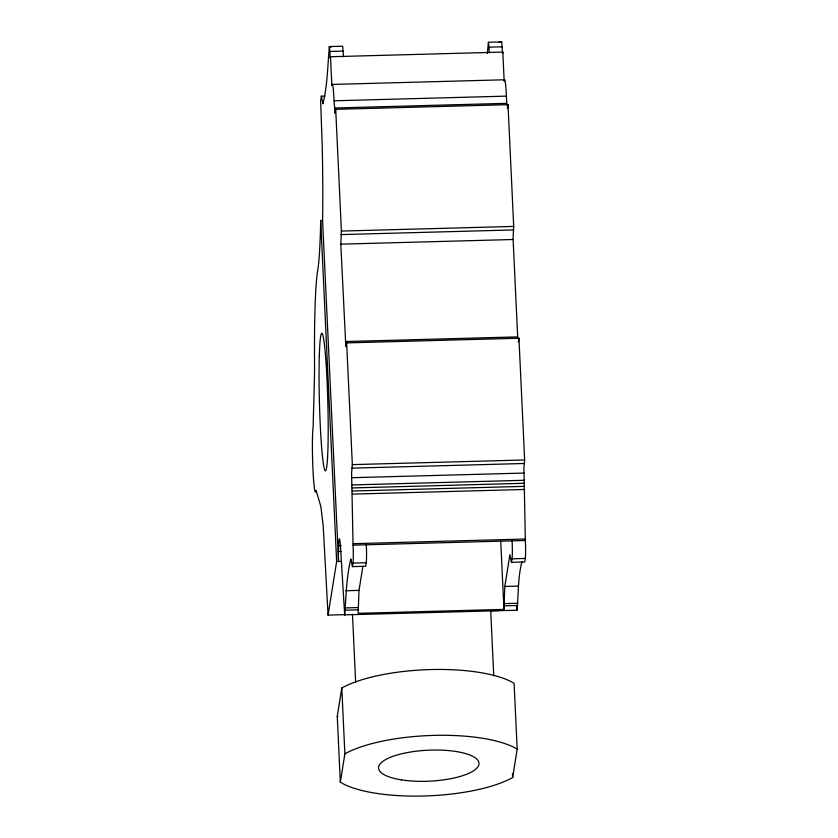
<?xml version="1.0" encoding="UTF-8"?>
<svg xmlns="http://www.w3.org/2000/svg" width="838" height="838" viewBox="0 0 838 838"><rect width="100%" height="100%" fill="white"/><g stroke="black" fill="none" stroke-linecap="round" stroke-linejoin="round"><path stroke-width="1.26" d="M324.997 96.077L321.383 96.171L320.629 100.874L322.159 143.916A137.589 8.39 88.5 0 1 322.724 210.055L322.578 220.457L320.682 220.499L320.661 221.661A137.589 8.39 88.5 0 1 317.853 269.564L317.529 271.596A137.589 8.39 88.5 0 0 314.522 360.005L314.522 360.026A52.186 3.184 88.5 0 1 314.397 379.258L313.129 427.265A33.206 2.022 88.5 0 0 312.951 469.123A33.206 2.022 88.5 0 0 316.083 490.387L320.326 504.665A47.441 2.891 88.5 0 1 321.656 513.076L321.719 513.704A137.589 8.39 88.5 0 0 323.154 524.965L328.067 615.102L345.026 614.642M487.328 53.506L488.428 42.256L501.742 41.91L502.57 53.559L502.81 52.092L330.497 56.743L330.266 58.21L329.439 46.561L342.69 46.205L343.465 56.733M521.927 561.952C517.675 577.801 518.649 594.152 517.004 610.211L344.69 614.872C346.115 596.206 346.324 577.382 350.839 558.977L352.421 566.624L365.672 566.258L366.237 562.727A14.236 0.869 88.5 0 0 366.311 544.794M517.758 338.688L513.066 238.547L513.704 226.417L508.006 104.677L335.703 109.328L341.401 231.068L340.794 244.162L345.832 346.618L346.639 342.878L518.942 338.227L524.64 459.968L523.907 468.18L525.363 540.5A14.236 0.869 88.5 0 1 525.29 558.433L524.724 561.963L511.473 562.329L509.892 554.683L504.811 586.453L503.931 609.394L358.13 613.332L359.01 590.392L362.875 566.247M322.578 220.457L338.542 561.512A9.49 0.576 88.5 0 1 338.437 551.519L338.636 545.789L341.255 545.716M346.639 342.878L352.337 464.619L351.604 472.831L353.06 545.15A14.236 0.869 88.5 0 1 352.987 563.094L352.421 566.624M329.376 46.551C327.606 65.647 327.574 84.952 322.955 103.807L321.383 96.171M335.703 109.328L335.022 113.224L334.079 100.79A23.726 1.446 88.5 0 0 331.869 85.486L330.497 56.743M328.067 615.102L336.646 561.565L320.682 220.499M337.253 716.364L341.789 688.019L342.564 687.579A97.732 30.105 -2.7 0 1 430.533 669.562A97.732 30.105 -2.7 0 1 513.464 682.96L514.103 683.368L517.182 749.193L512.647 777.538L511.871 777.989A97.732 30.105 -2.7 0 1 423.902 795.995A97.732 30.105 -2.7 0 1 340.972 782.598L340.333 782.189L337.253 716.364L337.882 716.773M340.333 782.189L344.879 753.854L341.789 688.019M508.006 104.677L507.388 108.458M518.942 338.227L518.324 342.009M511.473 562.329L512.039 558.799A14.236 0.869 88.5 0 0 512.112 540.856M501.69 41.9L499.176 42.309M344.879 753.854L345.644 753.404A97.732 30.105 -2.7 0 1 433.613 735.397A97.732 30.105 -2.7 0 1 516.554 748.784L517.182 749.193M329.271 46.897L331.68 46.834M329.942 51.453L343.203 51.097M488.428 42.256L488.994 47.158L502.255 46.802M332.267 84.428L504.57 79.778M334.079 100.79L506.393 96.129L506.833 105.138M334.425 107.997L506.728 103.346M341.401 231.068L513.704 226.417M340.836 234.598L513.139 229.947M340.794 244.162L513.097 239.511M345.35 341.548L517.664 336.897M352.337 464.619L524.64 459.968M351.771 468.149L524.075 463.498M351.73 477.712L524.033 473.061M352.065 484.93L524.368 480.279M352.19 487.936L524.504 483.275M352.295 491.016L524.609 486.354M352.379 494.116L524.682 489.465M353.29 543.684L525.604 539.023M353.06 545.15L525.363 540.5M338.437 551.519L341.045 551.446M336.646 561.565L341.15 561.439M352.987 563.094L366.237 562.727M512.039 558.799L525.29 558.433M345.759 590.748L359.01 590.392M504.811 586.453L518.062 586.097M345.34 607.906L358.591 607.55M504.392 603.611L517.643 603.255M345.445 610.158L358.695 609.802M504.497 605.864L517.748 605.507M491.12 610.703L498.945 610.483M502.81 52.092L504.162 80.951M516.826 606.523L517.004 610.211M488.994 47.158L489.266 52.794M512.458 773.663L512.647 777.538M500.747 541.39L503.931 609.394M490.691 610.504L493.75 675.795M352.473 614.233L355.647 682.142M344.69 614.872L340.574 548.073A18.981 1.152 88.5 0 0 338.636 545.789M504.172 80.836A23.726 1.446 88.5 0 1 506.393 96.129M319.288 356.391A68.789 4.2 88.5 0 0 324.589 469.626A68.789 4.2 88.5 0 0 327.071 381.018A68.789 4.2 88.5 0 0 319.288 356.391M401.507 779.874A50.29 15.493 -2.7 0 0 478.938 764.34A50.29 15.493 -2.7 0 0 405.833 752.87A50.29 15.493 -2.7 0 0 401.507 779.874"/></g></svg>
